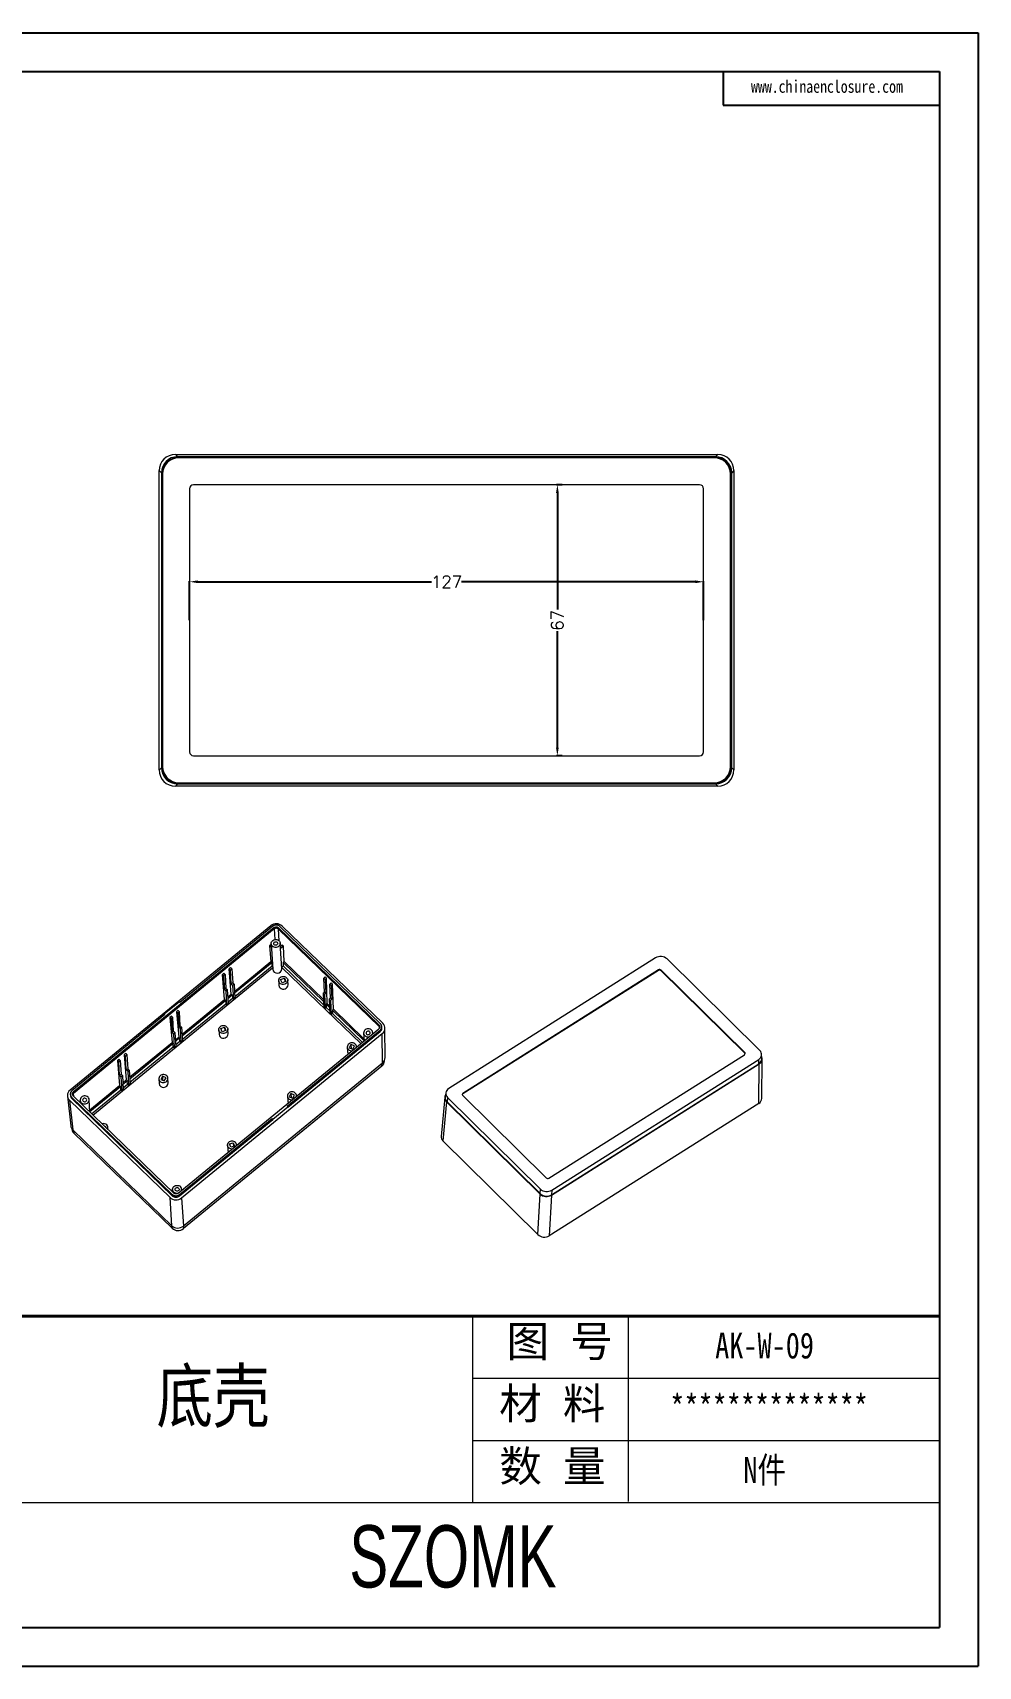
# Model space of a CAD drawing. Header units: inches. Extents: x 1171 to 2510, y 1089 to 1492.
# Drawn here: x 1509 to 1742.6, y 1088.5 to 1492.3 of the extents above; entities that cross this region are included whole.
import ezdxf

# ---------------------------------------------------------------- set-up
doc = ezdxf.new("R2010")
doc.units = ezdxf.units.IN
doc.layers.add('文字', color=81, linetype='Continuous')
doc.layers.add('粗实线', color=7, linetype='Continuous', lineweight=30)
doc.layers.add('细实线', color=3, linetype='Continuous', lineweight=9)
doc.styles.get("Standard").update_dxf_attribs({"font": 'txt', "bigfont": 'gbcbig.shx'})
doc.styles.add('宋体', font='', dxfattribs={"width": 0.8, "height": 3.5})
doc.styles.add('长仿宋', font='', dxfattribs={"width": 0.7, "height": 4})
doc.styles.get('宋体').set_extended_font_data('SimSun')
doc.styles.get('长仿宋').set_extended_font_data('SimSun')
doc.dimstyles.new('3', dxfattribs={"dimtxt": 3, "dimasz": 2, "dimexe": 0.18, "dimexo": 0.0625, "dimgap": 0.2, "dimtad": 0, "dimzin": 12, "dimdsep": 46, "dimtxsty": 'Standard', "dimcen": 1, "dimclrd": 3, "dimclre": 3, "dimadec": 0, "dimazin": 0, "dimtfac": 1, "dimtofl": 0, "dimtmove": 0, "dimatfit": 3, "dimfxl": 0, "dimtolj": 1, "dimtzin": 0, "dimarcsym": 0})

# ---------------------------------------------------------------- blocks, each defined once
blk = doc.blocks.new('*D186')
at = {"color": 3, "lineweight": -2, "transparency": 16777216}
for p, q in [((1547.75, 1347.15), (1547.75, 1356.79)), ((1549.75, 1356.61), (1607.55, 1356.61)), ((1672.75, 1356.61), (1614.95, 1356.61)), ((1674.75, 1347.15), (1674.75, 1356.79))]:
    blk.add_line(p, q, dxfattribs=at)
at = {"color": 3, "transparency": 16777216}
for points in [[(1549.75, 1356.95), (1549.75, 1356.28), (1547.75, 1356.61)], [(1672.75, 1356.95), (1672.75, 1356.28), (1674.75, 1356.61)]]:
    blk.add_solid(points, dxfattribs=at)
at = {"layer": 'Defpoints', "color": 0, "transparency": 16777216}
for p in [(1674.75, 1356.61), (1547.75, 1347.09), (1674.75, 1347.09)]:
    blk.add_point(p, dxfattribs=at)
at = {"color": 0, "transparency": 16777216, "insert": (1611.25, 1356.61), "char_height": 3, "attachment_point": 5}
blk.add_mtext('\\A1;127', dxfattribs=at)
blk = doc.blocks.new('*D187')
at = {"color": 3, "lineweight": -2, "transparency": 16777216}
for p, q in [((1639.85, 1380.59), (1638.45, 1380.59)), ((1638.63, 1378.59), (1638.63, 1349.79)), ((1638.63, 1315.59), (1638.63, 1344.39)), ((1639.85, 1313.59), (1638.45, 1313.59))]:
    blk.add_line(p, q, dxfattribs=at)
at = {"color": 3, "transparency": 16777216}
for points in [[(1638.29, 1378.59), (1638.96, 1378.59), (1638.63, 1380.59)], [(1638.29, 1315.59), (1638.96, 1315.59), (1638.63, 1313.59)]]:
    blk.add_solid(points, dxfattribs=at)
at = {"layer": 'Defpoints', "color": 0, "transparency": 16777216}
for p in [(1638.63, 1380.59), (1639.91, 1380.59), (1639.91, 1313.59)]:
    blk.add_point(p, dxfattribs=at)
at = {"color": 0, "transparency": 16777216, "insert": (1638.63, 1347.09), "char_height": 3, "attachment_point": 5, "rotation": 90}
blk.add_mtext('\\A1;67', dxfattribs=at)

msp = doc.modelspace()

# ---------------------------------------------------------------- linework, layer by layer
for p, q in [((1171.478, 1492.348), (1742.619, 1492.348)), ((1742.619, 1492.348), (1742.619, 1088.511)), ((1186.257, 1482.733), (1733.004, 1482.733)), ((1679.586, 1482.733), (1679.586, 1474.387)), ((1733.004, 1482.733), (1733.004, 1098.126)), ((1679.586, 1474.387), (1733.004, 1474.387)), ((1186.257, 1098.126), (1733.004, 1098.126)), ((1171.478, 1088.511), (1742.619, 1088.511))]:
    msp.add_line(p, q)
at = {"color": 7, "linetype": 'Continuous', "lineweight": 15}
for p, q in [((1544.246, 1388.09), (1544.804, 1387.532)), ((1544.246, 1388.09), (1678.247, 1388.09)), ((1677.688, 1387.532), (1544.804, 1387.532)), ((1544.995, 1387.34), (1545.086, 1387.249)), ((1677.498, 1387.34), (1544.995, 1387.34)), ((1677.406, 1387.249), (1545.086, 1387.249)), ((1677.406, 1387.249), (1677.498, 1387.34)), ((1677.688, 1387.532), (1678.247, 1388.09)), ((1540.246, 1310.09), (1540.246, 1384.091)), ((1540.805, 1383.532), (1540.246, 1384.091)), ((1540.805, 1383.532), (1540.805, 1310.648)), ((1540.996, 1383.342), (1540.996, 1310.839)), ((1541.088, 1383.25), (1540.996, 1383.342)), ((1541.088, 1383.25), (1541.088, 1310.931)), ((1681.496, 1383.342), (1681.405, 1383.25)), ((1681.405, 1310.931), (1681.405, 1383.25)), ((1681.496, 1310.839), (1681.496, 1383.342)), ((1682.246, 1384.091), (1681.688, 1383.532)), ((1681.688, 1310.648), (1681.688, 1383.532)), ((1682.246, 1384.091), (1682.246, 1310.09)), ((1547.746, 1379.59), (1547.746, 1314.59)), ((1673.746, 1380.59), (1548.746, 1380.59)), ((1674.746, 1314.59), (1674.746, 1379.59)), ((1548.746, 1313.59), (1673.746, 1313.59)), ((1540.246, 1310.09), (1540.805, 1310.648)), ((1540.996, 1310.839), (1541.088, 1310.931)), ((1681.405, 1310.931), (1681.496, 1310.839)), ((1681.688, 1310.648), (1682.246, 1310.09)), ((1544.804, 1306.649), (1544.246, 1306.09)), ((1678.247, 1306.09), (1544.246, 1306.09)), ((1544.804, 1306.649), (1677.688, 1306.649)), ((1545.086, 1306.932), (1544.995, 1306.84)), ((1544.995, 1306.84), (1677.498, 1306.84)), ((1545.086, 1306.932), (1677.406, 1306.932)), ((1677.498, 1306.84), (1677.406, 1306.932)), ((1678.247, 1306.09), (1677.688, 1306.649)), ((1567.821, 1271.6), (1518.22, 1230.951)), ((1568.64, 1271.131), (1519.04, 1230.482)), ((1568.661, 1270.787), (1519.06, 1230.139)), ((1568.305, 1271.456), (1545.355, 1252.648)), ((1568.64, 1271.131), (1568.661, 1270.788)), ((1594.553, 1247.048), (1569.699, 1271.098)), ((1569.699, 1271.098), (1569.72, 1270.755)), ((1594.573, 1246.705), (1569.72, 1270.755)), ((1594.923, 1247.351), (1570.069, 1271.402)), ((1595.499, 1247.463), (1570.645, 1271.514)), ((1567.897, 1266.905), (1567.527, 1266.602)), ((1567.527, 1266.602), (1567.85, 1262.733)), ((1567.972, 1266.171), (1567.527, 1266.602)), ((1567.897, 1266.905), (1567.93, 1266.873)), ((1567.915, 1267.128), (1568.291, 1260.836)), ((1570.537, 1260.97), (1570.161, 1267.262)), ((1570.204, 1266.531), (1570.653, 1266.899)), ((1570.989, 1266.574), (1570.239, 1265.959)), ((1570.989, 1266.574), (1570.653, 1266.899)), ((1571.108, 1262.711), (1570.989, 1266.574)), ((1523.89, 1224.796), (1568.271, 1261.167)), ((1557.893, 1261.211), (1557.522, 1260.908)), ((1558.04, 1254.694), (1557.522, 1260.908)), ((1557.522, 1260.908), (1557.841, 1260.6)), ((1558.211, 1260.903), (1557.841, 1260.6)), ((1558.046, 1257.168), (1557.841, 1260.6)), ((1558.211, 1260.903), (1557.893, 1261.211)), ((1558.211, 1260.903), (1558.416, 1257.471)), ((1558.858, 1255.364), (1567.85, 1262.733)), ((1558.881, 1254.981), (1568.075, 1262.515)), ((1558.932, 1254.127), (1568.153, 1261.684)), ((1568.075, 1262.515), (1567.85, 1262.733)), ((1568.153, 1261.684), (1568.075, 1262.515)), ((1568.246, 1261.595), (1568.153, 1261.684)), ((1570.874, 1261.679), (1570.512, 1261.383)), ((1570.751, 1261.098), (1590.03, 1242.441)), ((1571.108, 1262.711), (1570.86, 1262.508)), ((1570.86, 1262.508), (1570.874, 1261.679)), ((1570.86, 1262.508), (1580.852, 1252.839)), ((1570.874, 1261.679), (1580.904, 1251.974)), ((1571.108, 1262.711), (1580.824, 1253.31)), ((1662.899, 1263.649), (1611.784, 1231.344)), ((1663.588, 1260.52), (1615.301, 1230.002)), ((1663.596, 1260.672), (1615.309, 1230.154)), ((1663.588, 1260.52), (1663.596, 1260.672)), ((1664.3, 1260.603), (1664.292, 1260.451)), ((1684.899, 1240.112), (1664.292, 1260.451)), ((1684.907, 1240.264), (1664.3, 1260.603)), ((1688.64, 1240.744), (1665.712, 1263.374)), ((1556.227, 1259.846), (1555.857, 1259.543)), ((1556.375, 1253.329), (1555.857, 1259.543)), ((1555.857, 1259.543), (1556.175, 1259.235)), ((1556.545, 1259.538), (1556.175, 1259.235)), ((1556.175, 1259.235), (1556.38, 1255.803)), ((1556.545, 1259.538), (1556.227, 1259.846)), ((1556.75, 1256.106), (1556.38, 1255.803)), ((1556.545, 1259.538), (1556.75, 1256.106)), ((1556.75, 1256.106), (1557.086, 1255.781)), ((1558.416, 1257.471), (1558.046, 1257.168)), ((1558.382, 1256.843), (1558.046, 1257.168)), ((1558.752, 1257.146), (1558.382, 1256.843)), ((1558.382, 1256.843), (1558.587, 1253.41)), ((1558.416, 1257.471), (1558.752, 1257.146)), ((1558.752, 1257.146), (1558.957, 1253.714)), ((1569.773, 1257.998), (1569.842, 1256.854)), ((1570.257, 1258.326), (1571.198, 1258.638)), ((1570.594, 1257.493), (1570.257, 1258.326)), ((1571.535, 1257.805), (1570.594, 1257.493)), ((1571.198, 1258.638), (1571.535, 1257.805)), ((1571.198, 1258.638), (1571.253, 1257.712)), ((1572.088, 1256.989), (1572.019, 1258.133)), ((1580.894, 1258.634), (1581.244, 1258.921)), ((1581.099, 1255.202), (1580.894, 1258.634)), ((1581.23, 1258.309), (1580.894, 1258.634)), ((1581.58, 1258.596), (1581.23, 1258.309)), ((1581.23, 1258.309), (1581.435, 1254.877)), ((1581.244, 1258.921), (1581.58, 1258.596)), ((1581.772, 1252.393), (1581.58, 1258.596)), ((1582.405, 1257.171), (1582.756, 1257.459)), ((1582.61, 1253.739), (1582.405, 1257.171)), ((1582.741, 1256.846), (1582.405, 1257.171)), ((1583.092, 1257.134), (1582.741, 1256.846)), ((1582.741, 1256.846), (1582.946, 1253.414)), ((1582.756, 1257.459), (1583.092, 1257.134)), ((1583.283, 1250.93), (1583.092, 1257.134)), ((1541.485, 1249.777), (1545.187, 1252.811)), ((1545.187, 1252.811), (1545.355, 1252.648)), ((1545.903, 1244.747), (1556.375, 1253.329)), ((1545.926, 1244.364), (1556.6, 1253.111)), ((1545.977, 1243.51), (1556.679, 1252.28)), ((1556.375, 1253.329), (1556.6, 1253.111)), ((1556.38, 1255.803), (1556.716, 1255.478)), ((1556.6, 1253.111), (1556.679, 1252.28)), ((1556.679, 1252.28), (1556.921, 1252.045)), ((1557.086, 1255.781), (1556.716, 1255.478)), ((1556.716, 1255.478), (1556.921, 1252.045)), ((1556.921, 1252.045), (1557.291, 1252.349)), ((1557.086, 1255.781), (1557.291, 1252.349)), ((1557.193, 1253.999), (1558.04, 1254.694)), ((1557.216, 1253.616), (1558.266, 1254.476)), ((1557.267, 1252.762), (1558.344, 1253.645)), ((1558.04, 1254.694), (1558.266, 1254.476)), ((1558.266, 1254.476), (1558.344, 1253.645)), ((1558.344, 1253.645), (1558.587, 1253.41)), ((1558.587, 1253.41), (1558.957, 1253.714)), ((1580.729, 1254.898), (1581.099, 1255.202)), ((1581.065, 1254.573), (1580.729, 1254.898)), ((1580.729, 1254.898), (1580.934, 1251.466)), ((1581.435, 1254.877), (1581.065, 1254.573)), ((1581.065, 1254.573), (1581.27, 1251.141)), ((1581.435, 1254.877), (1581.099, 1255.202)), ((1581.772, 1252.393), (1581.524, 1252.189)), ((1581.524, 1252.189), (1581.538, 1251.361)), ((1581.524, 1252.189), (1582.363, 1251.376)), ((1581.772, 1252.393), (1582.335, 1251.847)), ((1582.24, 1253.436), (1582.61, 1253.739)), ((1582.576, 1253.111), (1582.24, 1253.436)), ((1582.24, 1253.436), (1582.446, 1250.004)), ((1582.946, 1253.414), (1582.576, 1253.111)), ((1582.576, 1253.111), (1582.781, 1249.679)), ((1582.946, 1253.414), (1582.61, 1253.739)), ((1541.653, 1249.615), (1518.704, 1230.807)), ((1541.485, 1249.777), (1541.653, 1249.615)), ((1541.492, 1249.663), (1541.485, 1249.777)), ((1541.492, 1249.663), (1541.593, 1249.565)), ((1543.272, 1249.229), (1542.901, 1248.925)), ((1542.901, 1248.925), (1543.419, 1242.712)), ((1543.22, 1248.618), (1542.901, 1248.925)), ((1543.59, 1248.921), (1543.22, 1248.618)), ((1543.22, 1248.618), (1543.425, 1245.185)), ((1543.272, 1249.229), (1543.59, 1248.921)), ((1543.795, 1245.489), (1543.59, 1248.921)), ((1544.937, 1250.594), (1544.567, 1250.29)), ((1544.567, 1250.29), (1545.085, 1244.077)), ((1544.885, 1249.983), (1544.567, 1250.29)), ((1545.255, 1250.286), (1544.885, 1249.983)), ((1544.885, 1249.983), (1545.09, 1246.55)), ((1544.937, 1250.594), (1545.255, 1250.286)), ((1545.461, 1246.854), (1545.255, 1250.286)), ((1581.27, 1251.141), (1580.934, 1251.466)), ((1581.538, 1251.361), (1581.27, 1251.141)), ((1581.538, 1251.361), (1582.415, 1250.511)), ((1582.781, 1249.679), (1582.446, 1250.004)), ((1583.049, 1249.898), (1582.781, 1249.679)), ((1583.283, 1250.93), (1583.035, 1250.727)), ((1583.035, 1250.727), (1583.049, 1249.898)), ((1583.035, 1250.727), (1590.865, 1243.15)), ((1583.049, 1249.898), (1590.422, 1242.763)), ((1583.283, 1250.93), (1590.837, 1243.62)), ((1543.795, 1245.489), (1543.425, 1245.185)), ((1543.425, 1245.185), (1543.761, 1244.86)), ((1544.131, 1245.164), (1543.761, 1244.86)), ((1543.761, 1244.86), (1543.966, 1241.428)), ((1544.131, 1245.164), (1543.795, 1245.489)), ((1544.131, 1245.164), (1544.336, 1241.732)), ((1544.237, 1243.382), (1545.085, 1244.077)), ((1544.26, 1242.998), (1545.31, 1243.859)), ((1544.9, 1205.457), (1594.501, 1246.106)), ((1545.31, 1243.859), (1545.085, 1244.077)), ((1545.461, 1246.854), (1545.09, 1246.55)), ((1545.09, 1246.55), (1545.426, 1246.225)), ((1545.389, 1243.028), (1545.31, 1243.859)), ((1545.797, 1246.529), (1545.426, 1246.225)), ((1545.426, 1246.225), (1545.632, 1242.793)), ((1545.797, 1246.529), (1545.461, 1246.854)), ((1545.761, 1204.301), (1595.362, 1244.95)), ((1545.797, 1246.529), (1546.002, 1243.097)), ((1554.967, 1245.864), (1555.035, 1244.72)), ((1555.451, 1246.192), (1556.392, 1246.504)), ((1555.788, 1245.359), (1555.451, 1246.192)), ((1556.729, 1245.671), (1555.788, 1245.359)), ((1556.392, 1246.504), (1556.729, 1245.671)), ((1556.392, 1246.504), (1556.447, 1245.578)), ((1557.281, 1244.855), (1557.213, 1245.999)), ((1571.888, 1226.973), (1594.837, 1245.781)), ((1572.059, 1226.753), (1594.858, 1245.438)), ((1590.753, 1245.028), (1590.867, 1243.127)), ((1593.015, 1244.888), (1592.999, 1245.162)), ((1594.553, 1247.048), (1594.573, 1246.705)), ((1594.723, 1246.485), (1594.573, 1246.705)), ((1594.837, 1245.781), (1594.858, 1245.438)), ((1595.266, 1246.324), (1595.245, 1246.668)), ((1595.405, 1237.64), (1595.362, 1244.95)), ((1596.061, 1238.975), (1596.017, 1246.284)), ((1531.982, 1239.977), (1531.612, 1239.673)), ((1531.982, 1239.977), (1532.3, 1239.669)), ((1532.948, 1234.13), (1543.419, 1242.712)), ((1532.971, 1233.746), (1543.645, 1242.494)), ((1533.022, 1232.893), (1543.723, 1241.663)), ((1543.645, 1242.494), (1543.419, 1242.712)), ((1543.723, 1241.663), (1543.645, 1242.494)), ((1543.966, 1241.428), (1543.723, 1241.663)), ((1544.336, 1241.732), (1543.966, 1241.428)), ((1544.311, 1242.145), (1545.389, 1243.028)), ((1545.632, 1242.793), (1545.389, 1243.028)), ((1546.002, 1243.097), (1545.632, 1242.793)), ((1586.734, 1241.586), (1586.802, 1240.442)), ((1587.618, 1242.242), (1587.192, 1241.432)), ((1587.192, 1241.432), (1588.095, 1241.064)), ((1588.522, 1241.873), (1587.618, 1242.242)), ((1587.618, 1242.242), (1587.679, 1241.234)), ((1588.095, 1241.064), (1588.522, 1241.873)), ((1588.988, 1241.587), (1588.98, 1241.72)), ((1684.899, 1240.112), (1684.907, 1240.264)), ((1530.316, 1238.612), (1529.946, 1238.308)), ((1529.946, 1238.308), (1530.464, 1232.094)), ((1530.264, 1238), (1529.946, 1238.308)), ((1530.264, 1238), (1530.634, 1238.304)), ((1530.469, 1234.568), (1530.264, 1238)), ((1530.316, 1238.612), (1530.634, 1238.304)), ((1530.634, 1238.304), (1530.84, 1234.872)), ((1531.612, 1239.673), (1532.13, 1233.459)), ((1531.93, 1239.365), (1531.612, 1239.673)), ((1531.93, 1239.365), (1532.3, 1239.669)), ((1532.135, 1235.933), (1531.93, 1239.365)), ((1532.135, 1235.933), (1532.505, 1236.237)), ((1532.471, 1235.608), (1532.135, 1235.933)), ((1532.3, 1239.669), (1532.505, 1236.237)), ((1532.471, 1235.608), (1532.841, 1235.912)), ((1532.505, 1236.237), (1532.841, 1235.912)), ((1532.841, 1235.912), (1533.046, 1232.479)), ((1595.405, 1237.64), (1546.218, 1197.33)), ((1595.253, 1236.846), (1546.275, 1196.707)), ((1595.909, 1238.137), (1595.912, 1238.29)), ((1636.55, 1209.19), (1684.838, 1239.707)), ((1637.172, 1204.991), (1688.505, 1237.433)), ((1637.185, 1205.097), (1688.371, 1237.446)), ((1637.247, 1206.213), (1688.363, 1238.517)), ((1688.371, 1237.446), (1688.363, 1238.517)), ((1688.383, 1227.663), (1688.505, 1237.433)), ((1689.101, 1238.668), (1689.093, 1239.739)), ((1689.114, 1228.859), (1689.236, 1238.63)), ((1523.116, 1226.073), (1530.464, 1232.094)), ((1523.139, 1225.689), (1530.689, 1231.877)), ((1530.689, 1231.877), (1530.464, 1232.094)), ((1530.469, 1234.568), (1530.84, 1234.872)), ((1530.805, 1234.243), (1530.469, 1234.568)), ((1530.768, 1231.046), (1530.689, 1231.877)), ((1530.805, 1234.243), (1531.175, 1234.547)), ((1530.805, 1234.243), (1531.011, 1230.811)), ((1530.84, 1234.872), (1531.175, 1234.547)), ((1531.175, 1234.547), (1531.381, 1231.114)), ((1531.282, 1232.765), (1532.13, 1233.459)), ((1531.305, 1232.381), (1532.355, 1233.242)), ((1531.356, 1231.528), (1532.434, 1232.411)), ((1532.355, 1233.242), (1532.13, 1233.459)), ((1532.434, 1232.411), (1532.355, 1233.242)), ((1532.676, 1232.176), (1532.434, 1232.411)), ((1532.471, 1235.608), (1532.676, 1232.176)), ((1533.046, 1232.479), (1532.676, 1232.176)), ((1540.161, 1233.731), (1540.229, 1232.586)), ((1541.045, 1234.386), (1540.619, 1233.577)), ((1540.619, 1233.577), (1541.522, 1233.209)), ((1541.949, 1234.018), (1541.045, 1234.386)), ((1541.045, 1234.386), (1541.106, 1233.379)), ((1541.522, 1233.209), (1541.949, 1234.018)), ((1542.475, 1232.721), (1542.407, 1233.865)), ((1517.575, 1229.448), (1518.407, 1222.114)), ((1518.083, 1228.438), (1542.937, 1204.388)), ((1518.083, 1228.438), (1518.916, 1221.104)), ((1518.296, 1229.92), (1518.316, 1229.577)), ((1518.618, 1229.236), (1543.472, 1205.186)), ((1518.618, 1229.236), (1518.638, 1228.893)), ((1518.638, 1228.893), (1543.492, 1204.843)), ((1518.988, 1229.54), (1543.842, 1205.489)), ((1519.04, 1230.482), (1519.06, 1230.139)), ((1520.703, 1228.228), (1520.508, 1228.069)), ((1520.735, 1228.196), (1520.703, 1228.228)), ((1520.72, 1228.451), (1520.757, 1227.828)), ((1523.15, 1225.513), (1522.966, 1228.585)), ((1523.547, 1225.128), (1530.768, 1231.046)), ((1531.011, 1230.811), (1530.768, 1231.046)), ((1531.381, 1231.114), (1531.011, 1230.811)), ((1571.928, 1229.452), (1571.996, 1228.308)), ((1572.812, 1230.108), (1572.385, 1229.299)), ((1572.385, 1229.299), (1573.289, 1228.93)), ((1573.716, 1229.739), (1572.812, 1230.108)), ((1572.812, 1230.108), (1572.873, 1229.1)), ((1573.289, 1228.93), (1573.716, 1229.739)), ((1574.182, 1229.453), (1574.174, 1229.586)), ((1610.804, 1229.205), (1609.896, 1219.511)), ((1611.252, 1228.072), (1610.344, 1218.379)), ((1611.061, 1230.275), (1610.941, 1229.217)), ((1611.252, 1228.072), (1634.359, 1205.266)), ((1611.507, 1229.117), (1611.386, 1228.059)), ((1611.386, 1228.059), (1634.372, 1205.372)), ((1611.507, 1229.117), (1634.435, 1206.488)), ((1615.239, 1229.597), (1635.847, 1209.258)), ((1615.309, 1230.154), (1615.301, 1230.002)), ((1545.236, 1205.132), (1568.186, 1223.94)), ((1545.257, 1204.789), (1568.327, 1223.695)), ((1568.354, 1223.777), (1568.186, 1223.94)), ((1568.193, 1223.825), (1568.186, 1223.94)), ((1568.361, 1223.663), (1568.193, 1223.825)), ((1568.354, 1223.777), (1572.055, 1226.81)), ((1568.361, 1223.663), (1568.354, 1223.777)), ((1572.062, 1226.696), (1568.361, 1223.663)), ((1572.055, 1226.81), (1571.888, 1226.973)), ((1572.055, 1226.81), (1572.062, 1226.696)), ((1688.383, 1227.663), (1636.618, 1194.948)), ((1518.633, 1221.457), (1518.66, 1221.266)), ((1543.394, 1197.417), (1518.916, 1221.104)), ((1543.452, 1196.793), (1519.163, 1220.297)), ((1527.143, 1221.884), (1526.722, 1222.056)), ((1527.061, 1221.728), (1527.143, 1221.884)), ((1527.634, 1221.173), (1527.601, 1221.731)), ((1557.122, 1217.318), (1557.19, 1216.174)), ((1557.606, 1217.646), (1558.547, 1217.957)), ((1557.943, 1216.813), (1557.606, 1217.646)), ((1558.884, 1217.125), (1557.943, 1216.813)), ((1558.547, 1217.957), (1558.884, 1217.125)), ((1558.547, 1217.957), (1558.602, 1217.031)), ((1559.376, 1217.319), (1559.368, 1217.452)), ((1633.805, 1195.223), (1610.344, 1218.379)), ((1543.394, 1197.417), (1542.937, 1204.388)), ((1543.472, 1205.186), (1543.492, 1204.843)), ((1543.558, 1206.351), (1543.596, 1205.728)), ((1543.559, 1205.763), (1543.593, 1205.774)), ((1545.236, 1205.132), (1545.257, 1204.789)), ((1545.761, 1204.301), (1546.218, 1197.33)), ((1545.821, 1206.211), (1545.804, 1206.485)), ((1633.805, 1195.223), (1634.359, 1205.266)), ((1634.372, 1205.372), (1634.435, 1206.488)), ((1637.172, 1204.991), (1636.618, 1194.948)), ((1637.247, 1206.213), (1637.185, 1205.097))]:
    msp.add_line(p, q, dxfattribs=at)
at = {"color": 8, "linetype": 'Continuous', "lineweight": 15}
for p, q in [((1568.661, 1270.787), (1568.804, 1268.17)), ((1569.877, 1267.871), (1569.72, 1270.755)), ((1594.573, 1246.705), (1594.576, 1246.196)), ((1595.253, 1236.846), (1595.268, 1237.528)), ((1519.146, 1229.387), (1519.06, 1230.139)), ((1519.071, 1220.954), (1519.163, 1220.297)), ((1543.452, 1196.793), (1543.41, 1197.401)), ((1546.231, 1197.341), (1546.275, 1196.707))]:
    msp.add_line(p, q, dxfattribs=at)
at = {"color": 7, "linetype": 'Continuous', "lineweight": 15, "flags": 128}
for points in [[(1568.205, 1266.513), (1568.053, 1266.7), (1567.954, 1266.913), (1567.914, 1267.142), (1567.934, 1267.374), (1568.014, 1267.596), (1568.149, 1267.797), (1568.332, 1267.965), (1568.553, 1268.091), (1568.8, 1268.17), (1569.059, 1268.195), (1569.318, 1268.167), (1569.562, 1268.087), (1569.777, 1267.958), (1569.953, 1267.788), (1570.079, 1267.586), (1570.149, 1267.363), (1570.159, 1267.132), (1570.108, 1266.903), (1570, 1266.69), (1569.84, 1266.505), (1569.637, 1266.356), (1569.402, 1266.253), (1569.146, 1266.201), (1568.885, 1266.202), (1568.632, 1266.257), (1568.401, 1266.362), (1568.205, 1266.513)], [(1568.667, 1266.892), (1568.575, 1267.021), (1568.538, 1267.172), (1568.562, 1267.325), (1568.643, 1267.462), (1568.771, 1267.568), (1568.932, 1267.628), (1569.105, 1267.636), (1569.271, 1267.591), (1569.408, 1267.498), (1569.5, 1267.369), (1569.537, 1267.219), (1569.514, 1267.065), (1569.433, 1266.928), (1569.304, 1266.822), (1569.143, 1266.762), (1568.97, 1266.754), (1568.805, 1266.799), (1568.667, 1266.892)], [(1570.063, 1257.383), (1569.911, 1257.57), (1569.813, 1257.784), (1569.772, 1258.013), (1569.793, 1258.244), (1569.872, 1258.467), (1570.007, 1258.667), (1570.19, 1258.835), (1570.411, 1258.962), (1570.658, 1259.04), (1570.918, 1259.066), (1571.177, 1259.038), (1571.42, 1258.957), (1571.636, 1258.828), (1571.811, 1258.659), (1571.937, 1258.457), (1572.007, 1258.234), (1572.017, 1258.002), (1571.967, 1257.774), (1571.859, 1257.561), (1571.699, 1257.375), (1571.496, 1257.227), (1571.26, 1257.124), (1571.005, 1257.071), (1570.744, 1257.073), (1570.491, 1257.127), (1570.26, 1257.233), (1570.063, 1257.383)], [(1555.257, 1245.249), (1555.105, 1245.436), (1555.007, 1245.65), (1554.966, 1245.879), (1554.987, 1246.111), (1555.066, 1246.333), (1555.201, 1246.533), (1555.384, 1246.701), (1555.605, 1246.828), (1555.852, 1246.906), (1556.112, 1246.932), (1556.371, 1246.904), (1556.614, 1246.823), (1556.83, 1246.694), (1557.005, 1246.525), (1557.131, 1246.323), (1557.201, 1246.1), (1557.211, 1245.868), (1557.161, 1245.64), (1557.053, 1245.427), (1556.893, 1245.241), (1556.69, 1245.093), (1556.454, 1244.99), (1556.199, 1244.937), (1555.938, 1244.939), (1555.685, 1244.993), (1555.454, 1245.099), (1555.257, 1245.249)], [(1592.96, 1244.842), (1592.997, 1245.031), (1592.987, 1245.263), (1592.917, 1245.486), (1592.791, 1245.688), (1592.615, 1245.858), (1592.4, 1245.986), (1592.156, 1246.067), (1591.898, 1246.095), (1591.638, 1246.069), (1591.391, 1245.991), (1591.17, 1245.865), (1590.987, 1245.697), (1590.852, 1245.496), (1590.772, 1245.274), (1590.752, 1245.042), (1590.792, 1244.813), (1590.891, 1244.599), (1591.043, 1244.412), (1591.043, 1244.412)], [(1591.506, 1244.792), (1591.643, 1244.699), (1591.808, 1244.654), (1591.982, 1244.662), (1592.142, 1244.722), (1592.271, 1244.828), (1592.352, 1244.965), (1592.375, 1245.118), (1592.339, 1245.269), (1592.246, 1245.398), (1592.109, 1245.491), (1591.943, 1245.536), (1591.77, 1245.528), (1591.609, 1245.468), (1591.481, 1245.362), (1591.4, 1245.225), (1591.376, 1245.071), (1591.413, 1244.921), (1591.506, 1244.792)], [(1588.977, 1241.578), (1588.978, 1241.589), (1588.968, 1241.821), (1588.898, 1242.044), (1588.772, 1242.246), (1588.596, 1242.416), (1588.381, 1242.544), (1588.137, 1242.625), (1587.879, 1242.653), (1587.619, 1242.627), (1587.372, 1242.549), (1587.151, 1242.423), (1586.968, 1242.255), (1586.833, 1242.054), (1586.753, 1241.832), (1586.733, 1241.6), (1586.774, 1241.371), (1586.872, 1241.157), (1587.024, 1240.97), (1587.024, 1240.97)], [(1542.117, 1234.48), (1541.92, 1234.63), (1541.689, 1234.736), (1541.436, 1234.791), (1541.175, 1234.792), (1540.92, 1234.739), (1540.684, 1234.636), (1540.481, 1234.488), (1540.321, 1234.302), (1540.213, 1234.09), (1540.163, 1233.861), (1540.173, 1233.629), (1540.243, 1233.406), (1540.369, 1233.205), (1540.544, 1233.035), (1540.76, 1232.906), (1541.003, 1232.826), (1541.262, 1232.797), (1541.522, 1232.823), (1541.769, 1232.901), (1541.99, 1233.028), (1542.173, 1233.196), (1542.308, 1233.397), (1542.387, 1233.619), (1542.408, 1233.85), (1542.367, 1234.079), (1542.269, 1234.293), (1542.117, 1234.48)], [(1522.676, 1229.201), (1522.479, 1229.351), (1522.248, 1229.456), (1521.995, 1229.511), (1521.734, 1229.512), (1521.479, 1229.46), (1521.243, 1229.357), (1521.04, 1229.209), (1520.88, 1229.023), (1520.772, 1228.81), (1520.722, 1228.582), (1520.732, 1228.35), (1520.802, 1228.127), (1520.928, 1227.925), (1521.104, 1227.755), (1521.319, 1227.627), (1521.562, 1227.546), (1521.821, 1227.518), (1522.081, 1227.544), (1522.328, 1227.622), (1522.549, 1227.748), (1522.732, 1227.917), (1522.867, 1228.117), (1522.947, 1228.339), (1522.967, 1228.571), (1522.926, 1228.8), (1522.828, 1229.014), (1522.676, 1229.201)], [(1522.213, 1228.822), (1522.076, 1228.914), (1521.911, 1228.959), (1521.737, 1228.951), (1521.577, 1228.891), (1521.448, 1228.786), (1521.367, 1228.648), (1521.344, 1228.495), (1521.38, 1228.344), (1521.473, 1228.215), (1521.61, 1228.122), (1521.775, 1228.077), (1521.949, 1228.085), (1522.11, 1228.145), (1522.238, 1228.251), (1522.319, 1228.388), (1522.342, 1228.542), (1522.306, 1228.692), (1522.213, 1228.822)], [(1574.171, 1229.445), (1574.172, 1229.455), (1574.162, 1229.687), (1574.092, 1229.91), (1573.966, 1230.112), (1573.79, 1230.282), (1573.575, 1230.41), (1573.331, 1230.491), (1573.073, 1230.519), (1572.813, 1230.494), (1572.566, 1230.415), (1572.345, 1230.289), (1572.162, 1230.121), (1572.027, 1229.92), (1571.947, 1229.698), (1571.927, 1229.466), (1571.967, 1229.237), (1572.066, 1229.024), (1572.218, 1228.836), (1572.218, 1228.836)], [(1558.235, 1216.385), (1558.223, 1216.385), (1557.964, 1216.413), (1557.72, 1216.494), (1557.505, 1216.622), (1557.33, 1216.792), (1557.204, 1216.994), (1557.134, 1217.217), (1557.123, 1217.449), (1557.174, 1217.677), (1557.282, 1217.89), (1557.442, 1218.075), (1557.645, 1218.224), (1557.881, 1218.327), (1558.136, 1218.379), (1558.397, 1218.378), (1558.65, 1218.323), (1558.881, 1218.218), (1559.078, 1218.068), (1559.078, 1218.068)], [(1543.105, 1206.202), (1543.33, 1206.245), (1543.565, 1206.247)], [(1544.9, 1205.44), (1544.659, 1205.418), (1544.401, 1205.446), (1544.157, 1205.527), (1543.942, 1205.655), (1543.766, 1205.825), (1543.64, 1206.027), (1543.57, 1206.25), (1543.56, 1206.482), (1543.61, 1206.71), (1543.718, 1206.923), (1543.878, 1207.108), (1544.082, 1207.257), (1544.317, 1207.36), (1544.572, 1207.412), (1544.834, 1207.411), (1545.086, 1207.356), (1545.317, 1207.251), (1545.514, 1207.101), (1545.514, 1207.101)], [(1545.051, 1206.721), (1545.144, 1206.592), (1545.181, 1206.442), (1545.157, 1206.288), (1545.076, 1206.151), (1544.948, 1206.045), (1544.787, 1205.985), (1544.614, 1205.977), (1544.448, 1206.022), (1544.311, 1206.115), (1544.219, 1206.244), (1544.182, 1206.395), (1544.205, 1206.548), (1544.286, 1206.685), (1544.415, 1206.791), (1544.576, 1206.851), (1544.749, 1206.859), (1544.914, 1206.814), (1545.051, 1206.721)]]:
    msp.add_lwpolyline(points, dxfattribs=at)
at = {"color": 7, "linetype": 'Continuous', "lineweight": 15}
for centre, radius, start, end in [((1548.746, 1379.59), 1, 90, 180), ((1673.746, 1379.59), 1, 0, 90), ((1548.746, 1314.59), 1, 180, 270), ((1673.746, 1314.59), 1, 270, 0), ((1569.408, 1261), 1.129, 188.34818, 358.49753), ((1569.597, 1259.904), 1.66, 45.99616, 56.31097), ((1663.894, 1260.014), 0.591, 47.66161, 121.16973), ((1663.902, 1260.167), 0.591, 47.66161, 121.16973), ((1570.773, 1256.918), 0.934, 183.88163, 226.60672), ((1570.943, 1257.049), 1.146, 224.94436, 357.00074), ((1555.967, 1244.784), 0.934, 183.88163, 226.60672), ((1556.137, 1244.915), 1.146, 224.94436, 357.00074), ((1591.859, 1245.297), 1.203, 227.30104, 280.04305), ((1587.715, 1240.499), 0.915, 183.60942, 217.15953), ((1587.83, 1241.833), 1.18, 226.94018, 270.85498), ((1684.673, 1240.01), 0.345, 298.4768, 47.34691), ((1684.643, 1239.843), 0.371, 11.64007, 46.44192), ((1541.347, 1232.75), 1.129, 188.30282, 358.5429), ((1572.909, 1228.365), 0.915, 183.60942, 217.15953), ((1573.024, 1229.699), 1.18, 226.94018, 270.85498), ((1615.473, 1229.851), 0.345, 118.4768, 227.34691), ((1615.495, 1229.674), 0.382, 120.5909, 162.02764), ((1526.492, 1221.457), 1.209, 47.36858, 106.70259), ((1526.685, 1221.677), 0.916, 334.90018, 46.91828), ((1558.103, 1216.231), 0.915, 183.60942, 217.15953), ((1558.447, 1217.395), 0.921, 354.71439, 46.85279), ((1636.244, 1209.695), 0.591, 227.66161, 301.16973), ((1544.891, 1206.432), 0.914, 343.05769, 47.01604)]:
    msp.add_arc(centre, radius, start, end, dxfattribs=at)
for centre, major_axis, ratio, start_param, end_param in [((1544.247, 1384.09), (2.829, -2.829), 0.9996955, 2.3563468, 3.9268385), ((1544.805, 1383.531), (2.829, -2.829), 0.9996955, 2.3563468, 3.9268385), ((1544.998, 1383.339), (2.83, -2.83), 0.999315, 2.3565371, 3.9266482), ((1545.089, 1383.247), (2.83, -2.83), 0.999315, 2.3565371, 3.9266482), ((1677.403, 1383.247), (-2.83, -2.83), 0.999315, 2.3565371, 3.9266482), ((1677.495, 1383.339), (-2.83, -2.83), 0.999315, 2.3565371, 3.9266482), ((1677.687, 1383.531), (-2.829, -2.829), 0.9996955, 2.3563468, 3.9268385), ((1678.246, 1384.09), (-2.829, -2.829), 0.9996955, 2.3563468, 3.9268385), ((1544.247, 1310.091), (2.829, 2.829), 0.9996955, 2.3563468, 3.9268385), ((1544.805, 1310.649), (2.829, 2.829), 0.9996955, 2.3563468, 3.9268385), ((1544.998, 1310.842), (2.83, 2.83), 0.999315, 2.3565371, 3.9266482), ((1545.089, 1310.933), (2.83, 2.83), 0.999315, 2.3565371, 3.9266482), ((1677.403, 1310.933), (-2.83, 2.83), 0.999315, 2.3565371, 3.9266482), ((1677.495, 1310.842), (-2.83, 2.83), 0.999315, 2.3565371, 3.9266482), ((1677.687, 1310.649), (-2.829, 2.829), 0.9996955, 2.3563468, 3.9268385), ((1678.246, 1310.091), (-2.829, 2.829), 0.9996955, 2.3563468, 3.9268385), ((1569.165, 1270.3), (1.996, 0.12), 0.8889921, 0.6836418, 2.2541335), ((1664.167, 1262.396), (1.997, -0.105), 0.7936502, 0.7293276, 2.2994387), ((1594.018, 1246.25), (1.997, 0.119), 0.8884618, 5.3965544, 6.9670462), ((1687.093, 1239.768), (1.999, -0.106), 0.7925701, 5.4420543, 7.0121654), ((1593.909, 1238.145), (1.998, 0.118), 0.8881306, 5.3970693, 6.2119296), ((1594.061, 1238.94), (1.997, 0.119), 0.8884618, 5.3965544, 6.2356265), ((1687.101, 1238.698), (1.999, -0.106), 0.7925701, 5.4420543, 6.3312613), ((1687.236, 1238.684), (1.998, -0.106), 0.7928699, 5.4417706, 6.6998625), ((1519.564, 1229.651), (1.997, 0.119), 0.8884618, 2.2549618, 3.8254535), ((1612.798, 1229.048), (1.998, -0.106), 0.7928699, 2.7237675, 3.8706696), ((1613.054, 1230.093), (1.999, -0.106), 0.7925701, 2.3004616, 3.8705727), ((1612.933, 1229.035), (1.999, -0.106), 0.7925701, 3.0935166, 3.8705727), ((1687.114, 1228.914), (1.998, -0.106), 0.7928699, 5.4417706, 6.3152576), ((1520.397, 1222.317), (1.997, 0.119), 0.8884618, 3.1891514, 3.8254535), ((1520.645, 1221.51), (1.998, 0.118), 0.8881306, 3.2128484, 3.8255878), ((1611.89, 1219.355), (1.998, -0.106), 0.7928699, 3.1095203, 3.8706696), ((1544.417, 1205.602), (1.996, 0.12), 0.8889921, 3.8252344, 5.3957262), ((1635.904, 1206.243), (1.997, -0.105), 0.79335, 3.8708241, 5.4413158), ((1635.917, 1206.35), (1.997, -0.105), 0.7936502, 3.8709202, 5.4410313), ((1635.98, 1207.465), (1.997, -0.105), 0.7936502, 3.8709202, 5.4410313), ((1544.875, 1198.631), (1.996, 0.12), 0.8889921, 3.8252344, 5.3957262), ((1544.932, 1198.008), (1.996, 0.121), 0.8893235, 3.8250948, 5.3952059), ((1635.35, 1196.2), (1.997, -0.105), 0.79335, 3.8708241, 5.4413158)]:
    msp.add_ellipse(centre, major_axis=major_axis, ratio=ratio, start_param=start_param, end_param=end_param, dxfattribs=at)
for points, knots in [([(1570.069, 1271.402), (1570.05, 1271.419), (1570.013, 1271.454), (1569.952, 1271.502), (1569.888, 1271.546), (1569.821, 1271.587), (1569.751, 1271.623), (1569.63, 1271.677), (1569.449, 1271.733), (1569.206, 1271.761), (1568.96, 1271.748), (1568.747, 1271.697), (1568.572, 1271.628), (1568.43, 1271.552), (1568.347, 1271.488), (1568.305, 1271.456)], [0, 0, 0, 0, 0.0419855, 0.0836171, 0.1250739, 0.1665373, 0.2081888, 0.2502072, 0.3749536, 0.499837, 0.6245239, 0.7493559, 0.8331118, 0.9161725, 1, 1, 1, 1]), ([(1568.64, 1271.131), (1568.714, 1271.191), (1568.8, 1271.238), (1568.984, 1271.298), (1569.083, 1271.313), (1569.23, 1271.308), (1569.279, 1271.302), (1569.374, 1271.282), (1569.42, 1271.268), (1569.509, 1271.232), (1569.551, 1271.21), (1569.63, 1271.159), (1569.666, 1271.131), (1569.699, 1271.098)], [0, 0, 0, 0, 0.25, 0.25, 0.5, 0.5, 0.625, 0.625, 0.75, 0.75, 0.875, 0.875, 1, 1, 1, 1]), ([(1569.72, 1270.755), (1569.705, 1270.768), (1569.677, 1270.794), (1569.63, 1270.829), (1569.58, 1270.861), (1569.526, 1270.889), (1569.471, 1270.913), (1569.413, 1270.933), (1569.354, 1270.948), (1569.293, 1270.959), (1569.232, 1270.965), (1569.17, 1270.967), (1569.108, 1270.965), (1569.046, 1270.957), (1568.986, 1270.946), (1568.926, 1270.93), (1568.868, 1270.909), (1568.812, 1270.885), (1568.759, 1270.856), (1568.708, 1270.824), (1568.676, 1270.8), (1568.661, 1270.787)], [0, 0, 0, 0, 0.0526361, 0.1052707, 0.157904, 0.2105361, 0.2631672, 0.3157976, 0.3684273, 0.4210565, 0.4736855, 0.5263145, 0.5789435, 0.6315727, 0.6842024, 0.7368328, 0.7894639, 0.842096, 0.8947293, 0.9473639, 1, 1, 1, 1]), ([(1594.553, 1247.048), (1594.619, 1246.984), (1594.671, 1246.908), (1594.736, 1246.745), (1594.751, 1246.657), (1594.744, 1246.526), (1594.737, 1246.482), (1594.713, 1246.398), (1594.696, 1246.357), (1594.655, 1246.277), (1594.629, 1246.239), (1594.571, 1246.168), (1594.538, 1246.136), (1594.501, 1246.106)], [0, 0, 0, 0, 0.25, 0.25, 0.5, 0.5, 0.625, 0.625, 0.75, 0.75, 0.875, 0.875, 1, 1, 1, 1]), ([(1594.837, 1245.781), (1594.857, 1245.798), (1594.897, 1245.832), (1594.952, 1245.886), (1595.003, 1245.944), (1595.049, 1246.004), (1595.091, 1246.067), (1595.153, 1246.176), (1595.218, 1246.337), (1595.253, 1246.554), (1595.242, 1246.773), (1595.188, 1246.961), (1595.112, 1247.116), (1595.029, 1247.241), (1594.958, 1247.314), (1594.923, 1247.351)], [0, 0, 0, 0, 0.0419855, 0.0836171, 0.1250739, 0.1665373, 0.2081888, 0.2502072, 0.3749536, 0.499837, 0.6245239, 0.7493559, 0.8331118, 0.9161725, 1, 1, 1, 1]), ([(1594.858, 1245.438), (1594.963, 1245.549), (1595.175, 1245.771), (1595.292, 1246.106), (1595.255, 1246.285), (1595.248, 1246.322)], [0, 0, 0, 0, 0.4429535, 0.8855178, 1, 1, 1, 1]), ([(1518.704, 1230.807), (1518.684, 1230.79), (1518.644, 1230.756), (1518.589, 1230.701), (1518.538, 1230.644), (1518.492, 1230.584), (1518.45, 1230.521), (1518.388, 1230.412), (1518.323, 1230.251), (1518.288, 1230.034), (1518.299, 1229.815), (1518.353, 1229.627), (1518.429, 1229.472), (1518.512, 1229.347), (1518.583, 1229.273), (1518.618, 1229.236)], [0, 0, 0, 0, 0.0419855, 0.0836171, 0.1250739, 0.1665373, 0.2081888, 0.2502072, 0.3749536, 0.499837, 0.6245239, 0.7493559, 0.8331118, 0.9161725, 1, 1, 1, 1]), ([(1518.334, 1229.579), (1518.343, 1229.471), (1518.362, 1229.215), (1518.538, 1229.011), (1518.638, 1228.893)], [0, 0, 0, 0, 0.42481585, 1, 1, 1, 1]), ([(1518.988, 1229.54), (1518.922, 1229.604), (1518.87, 1229.68), (1518.805, 1229.843), (1518.79, 1229.931), (1518.797, 1230.061), (1518.804, 1230.105), (1518.828, 1230.19), (1518.844, 1230.231), (1518.886, 1230.31), (1518.912, 1230.349), (1518.97, 1230.419), (1519.003, 1230.452), (1519.04, 1230.482)], [0, 0, 0, 0, 0.25, 0.25, 0.5, 0.5, 0.625, 0.625, 0.75, 0.75, 0.875, 0.875, 1, 1, 1, 1]), ([(1519.06, 1230.139), (1518.992, 1230.073), (1518.878, 1229.962), (1518.85, 1229.817), (1518.839, 1229.759)], [0, 0, 0, 0, 0.6003033, 1, 1, 1, 1]), ([(1543.472, 1205.186), (1543.491, 1205.168), (1543.528, 1205.133), (1543.589, 1205.085), (1543.653, 1205.041), (1543.72, 1205.001), (1543.79, 1204.964), (1543.911, 1204.911), (1544.092, 1204.855), (1544.335, 1204.827), (1544.581, 1204.84), (1544.794, 1204.89), (1544.969, 1204.96), (1545.111, 1205.036), (1545.194, 1205.1), (1545.236, 1205.132)], [0, 0, 0, 0, 0.0419855, 0.0836171, 0.1250739, 0.1665373, 0.2081888, 0.2502072, 0.3749536, 0.499837, 0.6245239, 0.7493559, 0.8331118, 0.9161725, 1, 1, 1, 1]), ([(1543.492, 1204.843), (1543.548, 1204.789), (1543.608, 1204.741), (1543.739, 1204.657), (1543.81, 1204.62), (1543.958, 1204.559), (1544.034, 1204.536), (1544.193, 1204.503), (1544.275, 1204.493), (1544.438, 1204.488), (1544.519, 1204.492), (1544.681, 1204.516), (1544.761, 1204.535), (1544.991, 1204.61), (1545.135, 1204.688), (1545.257, 1204.789)], [0, 0, 0, 0, 0.125, 0.125, 0.25, 0.25, 0.375, 0.375, 0.5, 0.5, 0.625, 0.625, 0.75, 0.75, 1, 1, 1, 1]), ([(1544.9, 1205.457), (1544.827, 1205.397), (1544.741, 1205.35), (1544.557, 1205.289), (1544.458, 1205.275), (1544.311, 1205.279), (1544.262, 1205.285), (1544.167, 1205.305), (1544.121, 1205.319), (1544.032, 1205.355), (1543.99, 1205.378), (1543.911, 1205.428), (1543.875, 1205.457), (1543.842, 1205.489)], [0, 0, 0, 0, 0.25, 0.25, 0.5, 0.5, 0.625, 0.625, 0.75, 0.75, 0.875, 0.875, 1, 1, 1, 1])]:
    msp.add_open_spline(points, degree=3, knots=knots, dxfattribs=at)
at = {"layer": '粗实线', "color": 7, "lineweight": 40}
msp.add_line((1733.004, 1175.048), (1502.24, 1175.048), dxfattribs=at)
at = {"layer": '细实线', "color": 7}
for p, q in [((1617.622, 1175.048), (1617.622, 1128.895)), ((1656.082, 1175.048), (1656.082, 1129.219)), ((1733.004, 1159.664), (1617.622, 1159.664)), ((1733.004, 1144.279), (1617.622, 1144.279)), ((1733.004, 1128.895), (1386.858, 1128.895))]:
    msp.add_line(p, q, dxfattribs=at)

# ---------------------------------------------------------------- texts
at = {"layer": '文字', "color": 0, "attachment_point": 1, "style": '宋体'}
for s, insert, char_height, width in [('www.chinaenclosure.com', (1686.468, 1480.619), 3.13383, 55.05845), ('{\\H1.111x;AK-W-09}', (1677.607, 1171.029), 5.7691, 66.6973), ('底壳', (1539.585, 1161.767), 12.8202, 163.90199), ('{\\H1.111x;**************}', (1666.51, 1155.645), 5.7691, 66.6973), ('{\\H1.111x;N件}', (1684.586, 1140.261), 5.7691, 66.6973)]:
    msp.add_mtext(s, dxfattribs=dict(at, insert=insert, char_height=char_height, width=width))
at = {"layer": '粗实线', "insert": (1587.228, 1123.386), "char_height": 15.38427, "width": 172.5194, "attachment_point": 1, "style": '长仿宋'}
msp.add_mtext('{\\fSTXinwei|b0|i0|c134|p2;SZOMK}', dxfattribs=at)
at = {"layer": '细实线', "color": 7, "char_height": 7.69214, "attachment_point": 1}
for s, insert, width in [('{\\fSimSun|b0|i0|c134|p54;图 号}', (1626.08, 1172.712), 38.46068), ('{\\fSimSun|b0|i0|c134|p54;材 料   }', (1624.257, 1157.328), 38.46068), ('{\\fSimSun|b0|i0|c134|p54;数 量}', (1624.294, 1141.868), 34.75404)]:
    msp.add_mtext(s, dxfattribs=dict(at, insert=insert, width=width))

# ---------------------------------------------------------------- dimensions: what is measured, and where the dimension line sits
dim = msp.add_linear_dim(base=(1638.628, 1380.59), p1=(1639.911, 1313.59), p2=(1639.911, 1380.59), angle=90, dimstyle='3')
dim.commit()
dim.dimension.update_dxf_attribs({"geometry": '*D187', "text_midpoint": (1638.628, 1347.09)})
dim = msp.add_linear_dim(base=(1674.746, 1356.615), p1=(1547.746, 1347.09), p2=(1674.746, 1347.09), dimstyle='3')
dim.commit()
dim.dimension.update_dxf_attribs({"geometry": '*D186', "text_midpoint": (1611.246, 1356.615)})

doc.saveas('drawing.dxf')
